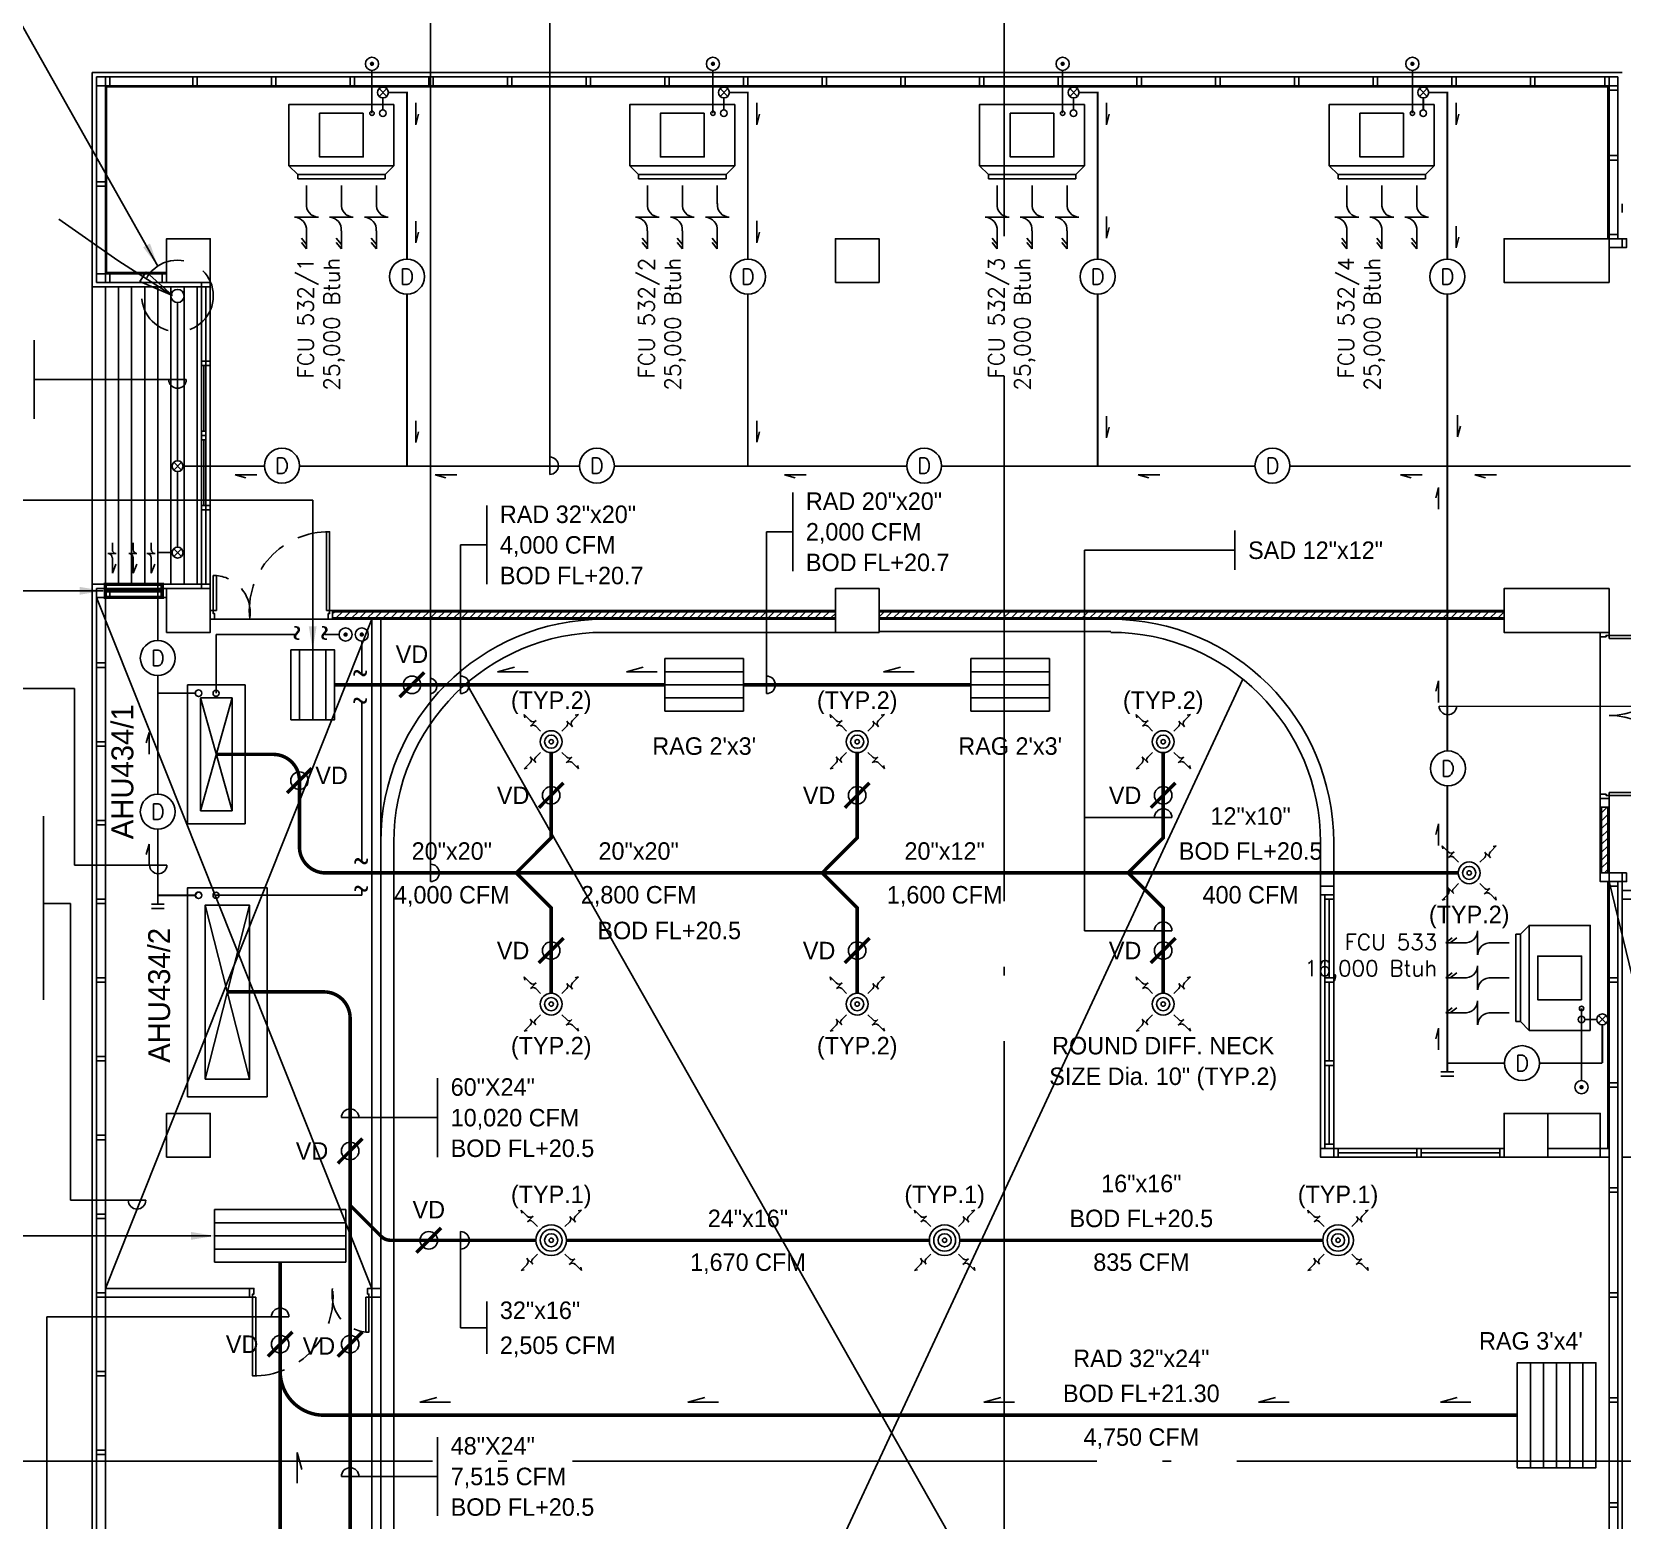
# Model space of a CAD drawing. Header units: millimetres. Extents: x -398 to 816, y -1 to 208.
# Drawn here: x 565.86 to 584.05, y 27 to 44.01 of the extents above; entities that cross this region are included whole.
import ezdxf
from ezdxf.enums import TextEntityAlignment as Align

# ---------------------------------------------------------------- set-up
doc = ezdxf.new("R2010")
doc.units = ezdxf.units.MM
doc.linetypes.add('ACAD_ISO04W100', pattern=[30, 24, -3, 0, -3])
doc.linetypes.add('DASHED', pattern=[0.75, 0.5, -0.25])
for name, color, linetype in [('AA_Column', 5, 'Continuous'), ('AA_Door', 3, 'Continuous'), ('AA_FD', 6, 'Continuous'), ('AA_Floor', 31, 'Continuous'), ('AA_Hatch', 8, 'Continuous'), ('AA_Wall', 1, 'Continuous'), ('AA_Window', 4, 'Continuous'), ('AC DRAIN', 240, 'Continuous'), ('AC FCU', 221, 'Continuous'), ('AC LINE', 171, 'Continuous'), ('AC_DUCT', 20, 'Continuous'), ('duct', 133, 'Continuous')]:
    doc.layers.add(name, color=color, linetype=linetype)
doc.styles.add('ANG200', font='angsana.shx', dxfattribs={"height": 0.36})
doc.styles.add('ROMANC', font='vit-s.shx')
doc.styles.add('Romand', font='romand.shx')
doc.styles.add('Romans', font='romans.shx')
doc.dimstyles.new('Copy(2) of AR-AR-200g', dxfattribs={"dimscale": 2, "dimtxt": 0.18, "dimasz": 0.2, "dimexe": 0.1, "dimexo": 0.1, "dimgap": 0.1, "dimtad": 1, "dimzin": 2, "dimdsep": 46, "dimlunit": 6, "dimtxsty": 'ROMANC', "dimblk1": 'CLOSEDBLANK', "dimblk2": 'CLOSEDBLANK', "dimsah": 1, "dimcen": 0.2, "dimclrd": 8, "dimclre": 8, "dimclrt": 2, "dimadec": 0, "dimazin": 0, "dimtfac": 1, "dimtmove": 0, "dimatfit": 3, "dimldrblk": 'CLOSEDBLANK', "dimfxl": 0, "dimtolj": 1, "dimtzin": 0, "dimarcsym": 0})
pattern_1 = [(45, (-498.769, -475.90679), (-0.0449012806, 0.0449012806), [])]

# ---------------------------------------------------------------- blocks, each defined once
blk = doc.blocks.new('_ClosedBlank')
at = {"color": 0, "linetype": 'ByBlock', "lineweight": -2}
for p, q in [((-1, 0.167), (0, 0)), ((-1, 0.167), (-1, -0.167)), ((0, 0), (-1, -0.167))]:
    blk.add_line(p, q, dxfattribs=at)
blk = doc.blocks.new('AC')
at = {"layer": 'AC FCU', "color": 8}
for p, q in [((-0.4, 1.651), (-0.342, 1.578)), ((-0.4, 1.444), (-0.4, 1.651)), ((0, 1.444), (0, 1.651)), ((0, 1.651), (0.058, 1.578)), ((0.4, 1.651), (0.458, 1.578)), ((0.4, 1.444), (0.4, 1.651)), ((-0.4, 1.601), (-0.342, 1.528)), ((0, 1.601), (0.058, 1.528)), ((0.4, 1.601), (0.458, 1.528)), ((-0.264, 1.289), (-0.536, 1.289)), ((0.136, 1.289), (-0.136, 1.289)), ((0.536, 1.289), (0.264, 1.289)), ((-0.4, 1.134), (-0.4, 0.926)), ((0, 1.134), (0, 0.926)), ((0.4, 1.134), (0.4, 0.926))]:
    blk.add_line(p, q, dxfattribs=at)
at = {"layer": 'AC FCU'}
for p, q in [((-0.5, 0.8), (-0.6, 0.7)), ((-0.5, 0.8), (-0.5, 0.85)), ((-0.5, 0.85), (0.5, 0.85)), ((-0.5, 0.8), (0.5, 0.8)), ((0.5, 0.8), (0.5, 0.85)), ((0.5, 0.8), (0.6, 0.7))]:
    blk.add_line(p, q, dxfattribs=at)
blk.add_lwpolyline([(-0.6, 0), (0.6, 0), (0.6, 0.7), (-0.6, 0.7)], close=True, dxfattribs=at)
at = {"layer": 'AC FCU', "color": 8}
blk.add_lwpolyline([(-0.25, 0.1), (-0.25, 0.6), (0.25, 0.6), (0.25, 0.1)], close=True, dxfattribs=at)
at = {"layer": 'AC FCU'}
blk.add_circle((-0.35, 0.1), 0.025, dxfattribs=at)
at = {"layer": 'AC FCU', "color": 8}
for centre, start, end in [((-0.54, 1.148), 353.9498, 88.5513), ((-0.26, 1.429), 173.9498, 268.5513), ((-0.14, 1.148), 353.9498, 88.5513), ((0.14, 1.429), 173.9498, 268.5513), ((0.26, 1.148), 353.9498, 88.5513), ((0.54, 1.429), 173.9498, 268.5513)]:
    blk.add_arc(centre, 0.14, start, end, dxfattribs=at)
blk = doc.blocks.new('UP_point')
at = {"layer": 'AC LINE', "const_width": 0.025}
blk.add_lwpolyline([(-0.0125, 0, 1), (0.0125, 0, 1)], format="xyb", close=True, dxfattribs=at)
at = {"layer": 'AC LINE'}
blk.add_circle((0, 0), 0.075, dxfattribs=at)
blk = doc.blocks.new('DOWN')
at = {"layer": 'AC DRAIN'}
for p, q in [((-0.044, -0.044), (0.044, 0.044)), ((0.044, -0.044), (-0.044, 0.044))]:
    blk.add_line(p, q, dxfattribs=at)
blk.add_circle((0, 0), 0.0625, dxfattribs=at)
blk = doc.blocks.new('POINT_Drain')
at = {"layer": 'Defpoints'}
blk.add_circle((0, 0), 0.2, dxfattribs=at)
at = {"layer": 'AC DRAIN', "insert": (0, 0), "char_height": 0.18, "width": 0.25231, "attachment_point": 5, "style": 'Romans'}
blk.add_mtext('D', dxfattribs=at)
blk = doc.blocks.new('A$C44611017')
at = {"layer": 'duct'}
for p, q in [((0, 0), (0, -0.156)), ((-0.1, -0.24), (0.084, -0.24)), ((0, -0.339), (0, -0.533)), ((0, -0.533), (0.04, -0.469))]:
    blk.add_line(p, q, dxfattribs=at)
for centre, radius, start, end in [((-0.1, -0.339), 0.0996, 0, 90), ((0.084, -0.156), 0.0839, 180, 270)]:
    blk.add_arc(centre, radius, start, end, dxfattribs=at)
blk = doc.blocks.new('ROUND_14')
at = {"layer": 'AC_DUCT'}
for radius in [0.175, 0.125, 0.075, 0.025]:
    blk.add_circle((0, 0), radius, dxfattribs=at)
at = {"layer": 'AC_DUCT', "yscale": 0.5, "zscale": 0.5}
for p, xscale, rotation in [((-0.157, 0.157), 0.5000000000000844, 225), ((0.157, 0.157), 0.5000000000000442, 135.0000000000046), ((-0.157, -0.157), 0.5000000000000442, 315.0000000000046), ((0.157, -0.157), 0.5000000000000844, 45)]:
    blk.add_blockref('A$C44611017', p, dxfattribs=dict(at, xscale=xscale, rotation=rotation))
blk = doc.blocks.new('ROUND_10')
at = {"layer": 'AC_DUCT'}
for radius in [0.125, 0.075, 0.025]:
    blk.add_circle((0, 0), radius, dxfattribs=at)
at = {"layer": 'AC_DUCT', "yscale": 0.5, "zscale": 0.5}
for p, xscale, rotation in [((-0.122, 0.122), 0.500000000000004, 224.9999999999908), ((0.122, 0.122), 0.5000000000000442, 135.0000000000046), ((-0.122, -0.122), 0.5000000000000442, 315.0000000000046), ((0.122, -0.122), 0.500000000000004, 44.99999999999079)]:
    blk.add_blockref('A$C44611017', p, dxfattribs=dict(at, xscale=xscale, rotation=rotation))
blk = doc.blocks.new('GRILLE_3x4')
at = {"layer": 'AC_DUCT'}
for p, q in [((-0.3, 0.6), (-0.3, -0.6)), ((-0.15, 0.6), (-0.15, -0.6)), ((0, 0.6), (0, -0.6)), ((0.15, 0.6), (0.15, -0.6)), ((0.3, 0.6), (0.3, -0.6))]:
    blk.add_line(p, q, dxfattribs=at)
blk.add_lwpolyline([(-0.45, -0.6), (-0.45, 0.6), (0.45, 0.6), (0.45, -0.6), (-0.45, -0.6)], dxfattribs=at)
blk = doc.blocks.new('GRILLE_2x3')
at = {"layer": 'AC_DUCT'}
for p, q in [((-0.45, 0.3), (0.45, 0.3)), ((-0.45, 0.3), (-0.45, -0.3)), ((0.45, 0.3), (0.45, -0.3)), ((0.45, 0.15), (-0.45, 0.15)), ((0.45, 0), (-0.45, 0)), ((0.45, -0.15), (-0.45, -0.15)), ((0.45, -0.3), (-0.45, -0.3))]:
    blk.add_line(p, q, dxfattribs=at)

msp = doc.modelspace()

# ---------------------------------------------------------------- hatches: boundary and pattern name
at = {"layer": 'AA_Hatch'}
h = msp.add_hatch(dxfattribs=at)
h.set_pattern_fill('ANSI31', color=9, scale=0.02, style=0)
h.set_pattern_definition(pattern_1)
h.paths.add_polyline_path([(575.051, 37.384), (569.301, 37.384), (569.301, 37.314), (575.051, 37.314)])
h = msp.add_hatch(dxfattribs=at)
h.set_pattern_fill('ANSI31', color=9, scale=0.02, style=0)
h.set_pattern_definition(pattern_1)
h.paths.add_polyline_path([(575.551, 37.384), (575.551, 37.314), (582.701, 37.314), (582.701, 37.384)])
h = msp.add_hatch(dxfattribs=at)
h.set_pattern_fill('ANSI31', color=9, scale=0.02, style=0)
h.set_pattern_definition(pattern_1)
h.paths.add_polyline_path([(583.816, 34.399), (583.886, 34.399), (583.886, 35.149), (583.816, 35.149)])

# ---------------------------------------------------------------- linework, layer by layer
at = {"color": 9}
msp.add_line((583.801, 35.299), (583.801, 37.099), dxfattribs=at)
at = {"layer": 'AA_Column', "color": 9}
for points in [[(567.401, 41.149), (567.901, 41.149), (567.901, 41.649), (567.401, 41.649)], [(575.051, 41.149), (575.551, 41.149), (575.551, 41.649), (575.051, 41.649)], [(583.901, 41.149), (582.701, 41.149), (582.701, 41.649), (583.901, 41.649)], [(567.401, 37.149), (567.901, 37.149), (567.901, 37.649), (567.401, 37.649)], [(575.051, 37.149), (575.551, 37.149), (575.551, 37.649), (575.051, 37.649)], [(575.051, 37.149), (575.551, 37.149), (575.551, 37.649), (575.051, 37.649)], [(583.901, 37.149), (582.701, 37.149), (582.701, 37.649), (583.901, 37.649)], [(567.401, 31.149), (567.901, 31.149), (567.901, 31.649), (567.401, 31.649)], [(583.201, 31.149), (582.701, 31.149), (582.701, 31.649), (583.201, 31.649)], [(583.201, 31.649), (583.801, 31.649), (583.801, 31.149), (583.201, 31.149)]]:
    msp.add_lwpolyline(points, close=True, dxfattribs=at)
at = {"layer": 'AA_Door', "color": 9}
for points in [[(569.231, 37.399), (569.231, 38.299), (569.266, 38.299), (569.266, 37.399)], [(567.971, 37.399), (567.971, 37.799), (567.936, 37.799), (567.936, 37.399)], [(583.901, 37.079), (584.801, 37.079), (584.801, 37.114), (583.901, 37.114)], [(583.901, 35.319), (584.801, 35.319), (584.801, 35.284), (583.901, 35.284)], [(568.421, 29.549), (568.421, 28.649), (568.386, 28.649), (568.386, 29.549)], [(569.681, 29.549), (569.681, 29.149), (569.716, 29.149), (569.716, 29.549)]]:
    msp.add_lwpolyline(points, close=True, dxfattribs=at)
for points in [[(567.901, 37.299), (567.901, 37.399), (567.936, 37.399), (567.936, 37.364), (567.951, 37.364), (567.951, 37.299), (567.901, 37.299)], [(569.301, 37.299), (569.301, 37.399), (569.266, 37.399), (569.266, 37.364), (569.251, 37.364), (569.251, 37.299), (569.301, 37.299)], [(583.801, 37.149), (583.901, 37.149), (583.901, 37.114), (583.866, 37.114), (583.866, 37.099), (583.801, 37.099), (583.801, 37.149)], [(583.801, 35.249), (583.901, 35.249), (583.901, 35.284), (583.866, 35.284), (583.866, 35.299), (583.801, 35.299), (583.801, 35.249)], [(568.351, 29.649), (568.351, 29.549), (568.386, 29.549), (568.386, 29.584), (568.401, 29.584), (568.401, 29.649), (568.351, 29.649)], [(569.751, 29.649), (569.751, 29.549), (569.716, 29.549), (569.716, 29.584), (569.701, 29.584), (569.701, 29.649), (569.751, 29.649)], [(569.751, 29.649), (569.751, 29.549), (569.716, 29.549), (569.716, 29.584), (569.701, 29.584), (569.701, 29.649), (569.751, 29.649)]]:
    msp.add_lwpolyline(points, dxfattribs=at)
at = {"layer": 'AA_Door', "color": 9, "linetype": 'DASHED', "ltscale": 0.75}
for centre, radius, start, end in [((569.252, 37.394), 0.905, 89.0236, 186.0016), ((567.931, 37.374), 0.427, 349.8873, 84.5823), ((583.899, 37.101), 0.902, 270.1085, 359.8915), ((583.899, 35.297), 0.902, 0.1085, 89.8915), ((568.401, 29.554), 0.905, 269.0236, 6.0016), ((569.721, 29.574), 0.427, 169.8873, 264.5823)]:
    msp.add_arc(centre, radius, start, end, dxfattribs=at)
at = {"layer": 'AA_FD', "color": 6}
msp.add_circle((567.527, 40.995), 0.075, dxfattribs=at)
at = {"layer": 'AA_Floor', "color": 9}
for p, q in [((566.551, 41.099), (566.551, 37.649)), ((569.266, 37.299), (567.901, 37.299)), ((570.833, 36.565), (582.701, 15.649)), ((579.711, 36.615), (571.007, 17.945)), ((583.901, 34.299), (588.551, 15.149)), ((584.051, 31.149), (589.051, 31.149))]:
    msp.add_line(p, q, dxfattribs=at)
at = {"layer": 'AA_Wall', "color": 9}
for p, q in [((566.551, 43.549), (566.551, 41.099)), ((566.551, 43.549), (584.051, 43.549)), ((566.601, 43.499), (583.901, 43.499)), ((566.601, 43.399), (566.601, 41.149)), ((566.701, 43.399), (566.701, 41.149)), ((566.701, 43.399), (583.851, 43.399)), ((566.716, 43.384), (566.716, 41.264)), ((566.716, 43.384), (583.886, 43.384)), ((583.886, 41.649), (583.886, 43.384)), ((583.901, 41.649), (583.901, 43.349)), ((584.001, 41.649), (584.001, 43.399)), ((584.051, 41.949), (584.051, 42.049)), ((567.801, 41.149), (566.601, 41.149)), ((567.801, 41.149), (566.601, 41.149)), ((566.701, 41.264), (567.401, 41.264)), ((566.701, 41.249), (567.401, 41.249)), ((567.801, 41.099), (566.551, 41.099)), ((566.701, 41.099), (566.701, 37.699)), ((566.851, 41.099), (566.851, 37.699)), ((567.001, 41.099), (567.001, 37.699)), ((567.151, 41.099), (567.151, 37.699)), ((567.301, 41.099), (567.301, 37.699)), ((567.451, 41.099), (567.451, 37.699)), ((567.601, 41.099), (567.601, 37.699)), ((567.751, 41.099), (567.751, 37.699)), ((567.901, 41.099), (567.901, 37.649)), ((567.801, 37.699), (566.551, 37.699)), ((566.551, 37.699), (566.551, 13.249)), ((567.801, 37.649), (566.601, 37.649)), ((566.601, 37.649), (566.601, 13.299)), ((566.701, 37.649), (566.701, 13.399)), ((566.701, 37.549), (567.401, 37.549)), ((569.301, 37.399), (575.051, 37.399)), ((569.301, 37.384), (575.051, 37.384)), ((569.301, 37.314), (575.051, 37.314)), ((569.301, 37.299), (575.051, 37.299)), ((569.751, 15.549), (569.751, 37.299)), ((569.851, 15.549), (569.851, 37.299)), ((575.051, 37.299), (572.401, 37.299)), ((582.701, 37.399), (575.551, 37.399)), ((582.701, 37.384), (575.551, 37.384)), ((582.701, 37.314), (575.551, 37.314)), ((582.701, 37.299), (575.551, 37.299)), ((578.201, 37.299), (575.551, 37.299)), ((578.201, 37.299), (575.551, 37.299)), ((575.051, 37.149), (572.401, 37.149)), ((578.201, 37.158), (575.551, 37.158)), ((583.801, 34.399), (583.801, 35.249)), ((583.816, 34.399), (583.816, 35.149)), ((583.886, 34.399), (583.886, 35.149)), ((583.901, 34.399), (583.901, 35.249)), ((583.901, 34.949), (583.901, 34.649)), ((569.851, 19.899), (569.851, 34.799)), ((570.001, 19.899), (570.001, 34.799)), ((580.601, 34.149), (580.601, 34.749)), ((580.601, 34.149), (580.601, 34.749)), ((580.751, 34.149), (580.751, 34.749)), ((583.886, 34.399), (583.901, 34.399)), ((580.751, 34.249), (580.601, 34.249)), ((583.886, 34.299), (583.886, 31.249)), ((583.901, 34.299), (583.901, 19.649)), ((584.051, 34.299), (584.001, 34.299)), ((584.001, 34.299), (584.001, 13.299)), ((584.051, 13.249), (584.051, 34.299)), ((580.601, 34.149), (580.601, 31.249)), ((584.051, 34.199), (589.451, 34.199)), ((584.051, 34.099), (589.451, 34.099)), ((580.751, 31.249), (580.601, 31.249)), ((580.601, 31.149), (580.601, 31.249)), ((580.751, 31.149), (580.601, 31.149)), ((583.201, 31.249), (583.901, 31.249)), ((583.201, 31.149), (583.901, 31.149)), ((566.701, 29.649), (568.351, 29.649)), ((566.701, 29.549), (568.351, 29.549))]:
    msp.add_line(p, q, dxfattribs=at)
for points in [[(566.601, 43.499), (566.701, 43.499), (566.701, 43.399), (566.601, 43.399)], [(566.751, 43.399), (566.701, 43.399), (566.701, 43.499), (566.751, 43.499)], [(567.751, 43.399), (567.701, 43.399), (567.701, 43.499), (567.751, 43.499)], [(568.651, 43.399), (568.601, 43.399), (568.601, 43.499), (568.651, 43.499)], [(569.551, 43.399), (569.501, 43.399), (569.501, 43.499), (569.551, 43.499)], [(570.451, 43.399), (570.401, 43.399), (570.401, 43.499), (570.451, 43.499)], [(571.351, 43.399), (571.301, 43.399), (571.301, 43.499), (571.351, 43.499)], [(572.251, 43.399), (572.201, 43.399), (572.201, 43.499), (572.251, 43.499)], [(573.151, 43.399), (573.101, 43.399), (573.101, 43.499), (573.151, 43.499)], [(574.051, 43.399), (574.001, 43.399), (574.001, 43.499), (574.051, 43.499)], [(574.951, 43.399), (574.901, 43.399), (574.901, 43.499), (574.951, 43.499)], [(575.851, 43.399), (575.801, 43.399), (575.801, 43.499), (575.851, 43.499)], [(576.751, 43.399), (576.701, 43.399), (576.701, 43.499), (576.751, 43.499)], [(577.651, 43.399), (577.601, 43.399), (577.601, 43.499), (577.651, 43.499)], [(578.551, 43.399), (578.501, 43.399), (578.501, 43.499), (578.551, 43.499)], [(579.451, 43.399), (579.401, 43.399), (579.401, 43.499), (579.451, 43.499)], [(580.351, 43.399), (580.301, 43.399), (580.301, 43.499), (580.351, 43.499)], [(581.251, 43.399), (581.201, 43.399), (581.201, 43.499), (581.251, 43.499)], [(582.151, 43.399), (582.101, 43.399), (582.101, 43.499), (582.151, 43.499)], [(583.051, 43.399), (583.001, 43.399), (583.001, 43.499), (583.051, 43.499)], [(583.851, 43.399), (583.901, 43.399), (583.901, 43.499), (583.851, 43.499)], [(584.001, 43.499), (583.901, 43.499), (583.901, 43.399), (584.001, 43.399)], [(583.901, 43.399), (583.901, 43.349), (584.001, 43.349), (584.001, 43.399)], [(583.901, 42.599), (583.901, 42.549), (584.001, 42.549), (584.001, 42.599)], [(566.701, 42.249), (566.701, 42.299), (566.601, 42.299), (566.601, 42.249)], [(583.901, 41.699), (583.901, 41.649), (584.001, 41.649), (584.001, 41.699)], [(566.601, 41.149), (566.701, 41.149), (566.701, 41.249), (566.601, 41.249)], [(566.751, 41.249), (566.701, 41.249), (566.701, 41.149), (566.751, 41.149)], [(567.401, 41.249), (567.351, 41.249), (567.351, 41.149), (567.401, 41.149)], [(566.601, 37.649), (566.701, 37.649), (566.701, 37.549), (566.601, 37.549)], [(566.751, 37.549), (566.701, 37.549), (566.701, 37.649), (566.751, 37.649)], [(567.401, 37.549), (567.351, 37.549), (567.351, 37.649), (567.401, 37.649)], [(566.701, 36.749), (566.701, 36.799), (566.601, 36.799), (566.601, 36.749)], [(566.701, 35.849), (566.701, 35.899), (566.601, 35.899), (566.601, 35.849)], [(566.701, 34.949), (566.701, 34.999), (566.601, 34.999), (566.601, 34.949)], [(580.601, 34.249), (580.751, 34.249), (580.751, 34.149), (580.601, 34.149)], [(583.901, 34.249), (583.901, 34.299), (584.001, 34.299), (584.001, 34.249)], [(566.701, 34.049), (566.701, 34.099), (566.601, 34.099), (566.601, 34.049)], [(566.701, 33.149), (566.701, 33.199), (566.601, 33.199), (566.601, 33.149)], [(583.901, 33.149), (583.901, 33.199), (584.001, 33.199), (584.001, 33.149)], [(566.701, 32.249), (566.701, 32.299), (566.601, 32.299), (566.601, 32.249)], [(583.901, 31.949), (583.901, 31.999), (584.001, 31.999), (584.001, 31.949)], [(566.701, 31.349), (566.701, 31.399), (566.601, 31.399), (566.601, 31.349)], [(580.601, 31.249), (580.751, 31.249), (580.751, 31.149), (580.601, 31.149)], [(583.901, 30.749), (583.901, 30.799), (584.001, 30.799), (584.001, 30.749)], [(566.701, 30.449), (566.701, 30.499), (566.601, 30.499), (566.601, 30.449)], [(566.701, 29.549), (566.701, 29.599), (566.601, 29.599), (566.601, 29.549)], [(583.901, 29.549), (583.901, 29.599), (584.001, 29.599), (584.001, 29.549)], [(566.701, 28.649), (566.701, 28.699), (566.601, 28.699), (566.601, 28.649)], [(583.901, 28.349), (583.901, 28.399), (584.001, 28.399), (584.001, 28.349)], [(566.701, 27.749), (566.701, 27.799), (566.601, 27.799), (566.601, 27.749)], [(583.901, 27.149), (583.901, 27.199), (584.001, 27.199), (584.001, 27.149)]]:
    msp.add_lwpolyline(points, close=True, dxfattribs=at)
for points in [[(583.901, 35.249), (583.801, 35.249), (583.801, 35.149), (583.901, 35.149)], [(583.901, 34.399), (583.801, 34.399), (583.801, 34.299), (583.901, 34.299)], [(569.851, 29.649), (569.751, 29.649), (569.751, 29.549), (569.851, 29.549)]]:
    msp.add_lwpolyline(points, dxfattribs=at)
for centre, radius, start, end in [((572.401, 34.749), 2.55, 90, 180), ((578.201, 34.749), 2.55, 0, 90), ((572.401, 34.749), 2.4, 90, 180), ((578.201, 34.749), 2.4, 0, 90)]:
    msp.add_arc(centre, radius, start, end, dxfattribs=at)
at = {"layer": 'AA_Window', "color": 9}
for p, q in [((567.801, 41.099), (567.801, 40.249)), ((567.851, 41.099), (567.851, 40.249)), ((567.901, 40.249), (567.901, 41.099)), ((567.801, 40.199), (567.801, 38.599)), ((567.826, 39.449), (567.826, 40.199)), ((567.851, 39.374), (567.851, 40.199)), ((567.901, 38.599), (567.901, 40.199)), ((567.801, 39.399), (567.851, 39.399)), ((567.826, 38.599), (567.826, 39.349)), ((567.851, 38.599), (567.851, 39.374)), ((567.801, 37.699), (567.801, 38.549)), ((567.851, 37.699), (567.851, 38.549)), ((567.901, 37.699), (567.901, 38.536)), ((580.651, 33.199), (580.651, 34.099)), ((580.701, 33.199), (580.701, 34.099)), ((580.751, 34.099), (580.751, 33.199)), ((580.651, 32.249), (580.651, 33.149)), ((580.701, 32.249), (580.701, 33.149)), ((580.751, 33.149), (580.751, 32.249)), ((580.651, 31.299), (580.651, 32.199)), ((580.701, 31.299), (580.701, 32.199)), ((580.751, 32.199), (580.751, 31.299)), ((580.801, 31.249), (581.701, 31.249)), ((580.801, 31.199), (581.701, 31.199)), ((581.701, 31.149), (580.801, 31.149)), ((581.751, 31.249), (582.651, 31.249)), ((581.751, 31.199), (582.651, 31.199)), ((582.651, 31.149), (581.751, 31.149))]:
    msp.add_line(p, q, dxfattribs=at)
for points in [[(583.901, 41.549), (583.901, 41.649), (584.051, 41.649), (584.051, 41.549)], [(584.051, 41.549), (584.051, 41.649), (584.101, 41.649), (584.101, 41.549)], [(567.901, 41.099), (567.801, 41.099), (567.801, 41.149), (567.901, 41.149)], [(567.851, 40.249), (567.801, 40.249), (567.801, 40.199), (567.851, 40.199)], [(567.901, 40.249), (567.851, 40.249), (567.851, 40.199), (567.901, 40.199)], [(567.851, 39.399), (567.801, 39.399), (567.801, 39.449), (567.851, 39.449)], [(567.851, 39.349), (567.801, 39.349), (567.801, 39.399), (567.851, 39.399)], [(567.851, 38.549), (567.801, 38.549), (567.801, 38.599), (567.851, 38.599)], [(567.901, 38.549), (567.851, 38.549), (567.851, 38.599), (567.901, 38.599)], [(567.901, 37.649), (567.801, 37.649), (567.801, 37.699), (567.901, 37.699)], [(584.101, 34.399), (584.101, 34.299), (584.051, 34.299), (584.051, 34.399)], [(580.651, 34.149), (580.751, 34.149), (580.751, 34.099), (580.651, 34.099)], [(580.651, 33.199), (580.751, 33.199), (580.751, 33.149), (580.651, 33.149)], [(580.651, 32.249), (580.751, 32.249), (580.751, 32.199), (580.651, 32.199)], [(580.651, 31.299), (580.751, 31.299), (580.751, 31.249), (580.651, 31.249)], [(580.801, 31.249), (580.801, 31.149), (580.751, 31.149), (580.751, 31.249)], [(581.751, 31.249), (581.751, 31.149), (581.701, 31.149), (581.701, 31.249)], [(582.701, 31.249), (582.701, 31.149), (582.651, 31.149), (582.651, 31.249)]]:
    msp.add_lwpolyline(points, close=True, dxfattribs=at)
msp.add_lwpolyline([(584.051, 34.399), (583.901, 34.399), (583.901, 34.299), (584.051, 34.299), (584.051, 34.399)], dxfattribs=at)
at = {"layer": 'AC DRAIN', "color": 2}
for p, q in [((564.839, 45.709), (567.301, 41.336)), ((571.784, 38.954), (571.784, 45.633)), ((567.627, 40.039), (565.886, 40.039)), ((581.957, 36.307), (584.878, 36.302)), ((567.406, 34.489), (566.349, 34.489)), ((566.303, 34.049), (565.993, 34.049))]:
    msp.add_line(p, q, dxfattribs=at)
at = {"layer": 'AC DRAIN', "color": 1}
for p, q in [((570.251, 43.201), (570.251, 42.953)), ((574.151, 43.201), (574.151, 42.953)), ((578.151, 43.201), (578.151, 42.953)), ((582.151, 43.201), (582.151, 42.953)), ((570.251, 42.953), (570.283, 43.074)), ((574.151, 42.953), (574.183, 43.074)), ((578.151, 42.953), (578.183, 43.074)), ((582.151, 42.953), (582.183, 43.074)), ((570.251, 41.851), (570.251, 41.604)), ((574.151, 41.852), (574.151, 41.604)), ((578.151, 41.904), (578.151, 41.656)), ((570.251, 41.604), (570.283, 41.724)), ((574.151, 41.604), (574.183, 41.725)), ((578.151, 41.656), (578.183, 41.777)), ((582.151, 41.793), (582.151, 41.545)), ((582.151, 41.545), (582.183, 41.666)), ((570.251, 39.567), (570.251, 39.319)), ((574.151, 39.569), (574.151, 39.322)), ((578.151, 39.621), (578.151, 39.374)), ((578.151, 39.374), (578.183, 39.494)), ((582.167, 39.634), (582.167, 39.386)), ((582.167, 39.386), (582.2, 39.507)), ((570.251, 39.319), (570.283, 39.44)), ((574.151, 39.322), (574.183, 39.442)), ((568.434, 38.949), (568.186, 38.949)), ((568.186, 38.949), (568.307, 38.917)), ((570.722, 38.949), (570.474, 38.949)), ((570.474, 38.949), (570.595, 38.917)), ((574.717, 38.949), (574.469, 38.949)), ((574.469, 38.949), (574.59, 38.917)), ((578.762, 38.949), (578.514, 38.949)), ((578.514, 38.949), (578.635, 38.917)), ((581.763, 38.949), (581.515, 38.949)), ((581.515, 38.949), (581.636, 38.917)), ((582.614, 38.949), (582.366, 38.949)), ((582.366, 38.949), (582.487, 38.917)), ((581.951, 38.807), (581.919, 38.686)), ((581.951, 38.559), (581.951, 38.807)), ((581.951, 36.596), (581.919, 36.476)), ((581.951, 36.349), (581.951, 36.596)), ((567.201, 36.006), (567.169, 35.885)), ((567.201, 35.758), (567.201, 36.006)), ((581.951, 34.96), (581.919, 34.839)), ((581.951, 34.712), (581.951, 34.96)), ((567.201, 34.729), (567.169, 34.609)), ((567.201, 34.482), (567.201, 34.729)), ((581.951, 32.624), (581.919, 32.503)), ((581.951, 32.376), (581.951, 32.624))]:
    msp.add_line(p, q, dxfattribs=at)
at = {"layer": 'AC DRAIN', "linetype": 'DASHED', "const_width": 0.02}
for points in [[(569.939, 43.321), (570.151, 43.321), (570.151, 41.416)], [(573.839, 43.321), (574.051, 43.321), (574.051, 41.416)], [(577.839, 43.321), (578.051, 43.321), (578.051, 41.416)], [(581.839, 43.321), (582.051, 43.321), (582.051, 41.416)], [(570.151, 41.016), (570.151, 39.049)], [(574.051, 41.016), (574.051, 39.049)], [(578.051, 41.016), (578.051, 39.049)], [(582.051, 41.016), (582.051, 39.111)], [(567.527, 39.111), (567.527, 40.92)], [(582.051, 35.792), (582.051, 39.111)], [(567.527, 38.123), (567.527, 38.986)], [(568.521, 39.049), (567.59, 39.049)], [(570.089, 39.049), (568.921, 39.049)], [(572.123, 39.049), (570.089, 39.049)], [(573.989, 39.049), (572.523, 39.049)], [(575.867, 39.049), (573.989, 39.049)], [(578.114, 39.049), (576.267, 39.049)], [(579.851, 39.049), (578.114, 39.049)], [(582.051, 39.049), (580.251, 39.049)], [(584.148, 39.049), (582.051, 39.049)], [(567.465, 38.061), (567.301, 38.061)], [(567.301, 36.516), (567.301, 36.655)], [(582.051, 32.224), (582.051, 35.393)], [(583.824, 32.661), (583.824, 32.224)], [(582.706, 32.224), (582.051, 32.224)], [(583.824, 32.224), (583.106, 32.224)]]:
    msp.add_lwpolyline(points, dxfattribs=at)
at = {"layer": 'AC DRAIN', "const_width": 0.02}
for points in [[(569.876, 43.121), (569.876, 43.259)], [(573.776, 43.121), (573.776, 43.259)], [(577.776, 43.121), (577.776, 43.259)], [(581.776, 43.121), (581.776, 43.259)], [(567.301, 37.055), (567.301, 38.061)], [(567.301, 35.298), (567.301, 36.516)], [(567.731, 36.453), (567.301, 36.453)], [(567.301, 34.143), (567.301, 34.898)], [(567.376, 34.043), (567.226, 34.043)], [(567.731, 34.143), (567.301, 34.143)], [(567.301, 34.143), (567.301, 34.043)], [(567.376, 33.993), (567.226, 33.993)], [(583.624, 32.724), (583.761, 32.724)], [(582.051, 32.224), (582.051, 32.124)], [(582.126, 32.124), (581.976, 32.124)], [(582.126, 32.074), (581.976, 32.074)]]:
    msp.add_lwpolyline(points, dxfattribs=at)
at = {"layer": 'AC DRAIN'}
for centre in [(569.876, 43.084), (573.776, 43.084), (577.776, 43.084), (581.776, 43.084), (567.768, 36.453), (567.768, 34.143), (583.586, 32.724)]:
    msp.add_circle(centre, 0.0375, dxfattribs=at)
at = {"layer": 'AC DRAIN', "color": 2, "linetype": 'DASHED'}
msp.add_circle((567.527, 40.995), 0.409, dxfattribs=at)
at = {"layer": 'AC DRAIN', "color": 2}
for centre, start, end in [((567.527, 40.039), 180, 0), ((571.784, 39.054), 270, 90), ((582.057, 36.307), 180, 0), ((567.306, 34.489), 180, 0)]:
    msp.add_arc(centre, 0.1, start, end, dxfattribs=at)
msp.add_solid([(567.212, 41.595), (567.301, 41.336), (567.133, 41.552)], dxfattribs=at)
at = {"layer": 'AC FCU', "color": 5, "linetype": 'ACAD_ISO04W100', "ltscale": 0.25}
for p, q in [((576.983, 47.677), (576.983, 11.813)), ((564.443, 27.673), (628.163, 27.673))]:
    msp.add_line(p, q, dxfattribs=at)
at = {"layer": 'AC LINE'}
for p, q in [((569.751, 43.084), (569.751, 43.574)), ((573.651, 43.084), (573.651, 43.574)), ((577.651, 43.084), (577.651, 43.574)), ((581.651, 43.084), (581.651, 43.574)), ((567.968, 36.453), (567.968, 37.124)), ((567.968, 37.124), (568.886, 37.124)), ((569.212, 37.124), (569.374, 37.124)), ((569.634, 36.678), (569.634, 37.049)), ((569.634, 34.542), (569.634, 36.366)), ((569.634, 34.143), (569.634, 34.22)), ((567.968, 34.143), (569.634, 34.143)), ((583.586, 32.849), (583.586, 32.024))]:
    msp.add_line(p, q, dxfattribs=at)
for centre in [(567.968, 36.453), (567.968, 34.143)]:
    msp.add_circle(centre, 0.035, dxfattribs=at)
at = {"layer": 'AC_DUCT', "color": 2}
for p, q in [((570.421, 36.627), (570.421, 47.29)), ((565.886, 39.589), (565.886, 40.489)), ((574.564, 37.849), (574.564, 38.749)), ((569.073, 38.661), (565.319, 38.661)), ((569.073, 36.949), (569.073, 38.661)), ((571.064, 37.699), (571.064, 38.599)), ((574.264, 36.449), (574.264, 38.299)), ((574.564, 38.299), (574.264, 38.299)), ((579.622, 37.863), (579.622, 38.313)), ((570.764, 36.449), (570.764, 38.149)), ((571.064, 38.149), (570.764, 38.149)), ((577.901, 35.032), (577.901, 38.088)), ((577.901, 38.088), (579.622, 38.088)), ((579.622, 38.088), (579.322, 38.088)), ((562.652, 37.624), (566.676, 37.624)), ((569.751, 29.649), (566.601, 37.549)), ((566.701, 29.649), (569.751, 37.299)), ((570.421, 36.627), (570.421, 36.446)), ((566.349, 36.509), (565.147, 36.509)), ((566.349, 34.489), (566.349, 36.509)), ((570.421, 34.299), (570.421, 36.446)), ((565.993, 32.948), (565.993, 35.049)), ((578.901, 35.032), (577.901, 35.032)), ((577.901, 33.738), (577.901, 35.032)), ((566.303, 32.011), (566.303, 34.049)), ((578.901, 33.738), (577.901, 33.738)), ((570.501, 31.151), (570.501, 32.051)), ((566.303, 30.656), (566.303, 32.011)), ((569.401, 31.601), (570.501, 31.601)), ((567.063, 30.656), (566.303, 30.656)), ((566.963, 30.656), (567.163, 30.656)), ((565.753, 30.249), (567.907, 30.249)), ((570.764, 30.299), (570.764, 29.199)), ((571.064, 29.499), (571.064, 28.899)), ((566.033, 26.555), (566.033, 29.324)), ((566.033, 29.324), (568.801, 29.324)), ((571.064, 29.199), (570.764, 29.199)), ((570.501, 27.049), (570.501, 27.949)), ((569.401, 27.499), (570.501, 27.499))]:
    msp.add_line(p, q, dxfattribs=at)
at = {"layer": 'AC_DUCT'}
for p, q in [((566.731, 38.052), (566.823, 38.052)), ((566.781, 38.172), (566.781, 38.094)), ((566.969, 38.052), (567.061, 38.052)), ((567.019, 38.172), (567.019, 38.094)), ((567.177, 38.052), (567.269, 38.052)), ((567.227, 38.172), (567.227, 38.094)), ((566.781, 38.002), (566.781, 37.827)), ((566.781, 37.827), (566.822, 37.93)), ((567.019, 38.002), (567.019, 37.827)), ((567.019, 37.827), (567.06, 37.93)), ((567.227, 38.002), (567.227, 37.827)), ((567.227, 37.827), (567.268, 37.93)), ((568.923, 36.949), (568.923, 36.149)), ((569.073, 36.949), (569.073, 36.149)), ((569.223, 36.949), (569.223, 36.149)), ((571.188, 36.699), (571.382, 36.751)), ((572.661, 36.699), (572.854, 36.751)), ((575.602, 36.699), (575.795, 36.751)), ((571.538, 36.699), (571.188, 36.699)), ((573.011, 36.699), (572.661, 36.699)), ((575.952, 36.699), (575.602, 36.699)), ((567.641, 34.959), (567.641, 36.549)), ((567.641, 36.549), (568.301, 36.549)), ((567.791, 35.109), (567.791, 36.399)), ((567.791, 36.399), (568.151, 36.399)), ((567.791, 36.399), (568.151, 35.109)), ((567.791, 35.109), (568.151, 36.399)), ((568.151, 36.399), (568.151, 35.109)), ((568.301, 36.549), (568.301, 34.959)), ((568.301, 34.959), (567.641, 34.959)), ((568.151, 35.109), (567.791, 35.109)), ((567.841, 32.039), (568.351, 34.029)), ((567.841, 34.029), (568.351, 32.039)), ((569.451, 30.399), (567.951, 30.399)), ((569.451, 30.249), (567.951, 30.249)), ((569.451, 30.099), (567.951, 30.099)), ((570.298, 28.349), (570.491, 28.401)), ((573.364, 28.349), (573.557, 28.401)), ((576.749, 28.349), (576.942, 28.401)), ((579.891, 28.349), (580.084, 28.401)), ((581.971, 28.349), (582.164, 28.401)), ((570.648, 28.349), (570.298, 28.349)), ((573.714, 28.349), (573.364, 28.349)), ((577.099, 28.349), (576.749, 28.349)), ((580.241, 28.349), (579.891, 28.349)), ((582.321, 28.349), (581.971, 28.349)), ((568.897, 27.421), (568.897, 27.771)), ((568.897, 27.771), (568.949, 27.578))]:
    msp.add_line(p, q, dxfattribs=at)
at = {"layer": 'AC_DUCT', "color": 3, "const_width": 0.04}
for points in [[(566.701, 37.699), (567.351, 37.699), (567.351, 37.549), (566.701, 37.549), (566.701, 37.699)], [(566.701, 37.624), (567.351, 37.624)]]:
    msp.add_lwpolyline(points, dxfattribs=at)
at = {"layer": 'AC_DUCT'}
for points in [[(568.823, 36.149), (569.323, 36.149), (569.323, 36.949), (568.823, 36.949)], [(567.641, 31.839), (568.551, 31.839), (568.551, 34.229), (567.641, 34.229)], [(567.841, 32.039), (568.351, 32.039), (568.351, 34.029), (567.841, 34.029)], [(567.951, 29.949), (569.451, 29.949), (569.451, 30.549), (567.951, 30.549)]]:
    msp.add_lwpolyline(points, close=True, dxfattribs=at)
at = {"layer": 'AC_DUCT', "const_width": 0.04}
for points in [[(573.101, 36.549), (569.323, 36.549)], [(570.349, 36.69), (570.067, 36.408)], [(574.001, 36.549), (576.601, 36.549)], [(571.801, 35.774), (571.801, 34.799), (571.401, 34.399)], [(575.301, 35.774), (575.301, 34.799), (574.901, 34.399)], [(578.801, 35.774), (578.801, 34.799), (578.401, 34.399)], [(569.062, 35.595), (568.78, 35.313)], [(571.942, 35.428), (571.66, 35.145)], [(575.442, 35.428), (575.16, 35.145)], [(578.942, 35.428), (578.66, 35.145)], [(571.801, 33.024), (571.801, 33.999), (571.401, 34.399)], [(571.401, 34.399), (582.176, 34.399)], [(575.301, 33.024), (575.301, 33.999), (574.901, 34.399)], [(578.801, 33.024), (578.801, 33.999), (578.401, 34.399)], [(571.942, 33.653), (571.66, 33.37)], [(575.442, 33.653), (575.16, 33.37)], [(578.942, 33.653), (578.66, 33.37)], [(569.642, 31.361), (569.36, 31.078)], [(570.542, 30.34), (570.26, 30.058)], [(576.126, 30.199), (571.976, 30.199)], [(580.626, 30.199), (576.476, 30.199)], [(568.842, 29.152), (568.56, 28.87)], [(569.642, 29.152), (569.36, 28.87)]]:
    msp.add_lwpolyline(points, dxfattribs=at)
for points in [[(567.971, 35.754), (568.621, 35.754, -0.414214), (568.921, 35.454), (568.921, 34.699, 0.414214), (569.221, 34.399), (571.401, 34.399)], [(571.626, 18.199), (569.801, 18.199, -0.414214), (569.501, 18.499), (569.501, 32.739, 0.414214), (569.201, 33.039), (568.097, 33.039)], [(569.501, 30.599), (569.857, 30.243, 0.198912), (569.963, 30.199), (571.626, 30.199)], [(582.851, 28.199), (569.201, 28.199, -0.414214), (568.701, 28.699), (568.701, 29.949)], [(568.701, 28.699), (568.701, 20.699, 0.414214), (569.201, 20.199), (581.651, 20.199)]]:
    msp.add_lwpolyline(points, format="xyb", dxfattribs=at)
at = {"layer": 'AC_DUCT'}
for centre, radius in [((570.208, 36.549), 0.1), ((568.921, 35.454), 0.1), ((571.801, 35.286), 0.1), ((575.301, 35.286), 0.1), ((578.801, 35.286), 0.1), ((567.768, 34.143), 0.035), ((571.801, 33.511), 0.1), ((575.301, 33.511), 0.1), ((578.801, 33.511), 0.1), ((569.501, 31.22), 0.1), ((570.401, 30.199), 0.1), ((568.701, 29.011), 0.1), ((569.501, 29.011), 0.1)]:
    msp.add_circle(centre, radius, dxfattribs=at)
for centre, radius, start, end in [((566.731, 38.002), 0.0498, 360, 90), ((566.823, 38.094), 0.0419, 180, 270), ((566.969, 38.002), 0.0498, 360, 90), ((567.061, 38.094), 0.0419, 180, 270), ((567.177, 38.002), 0.0498, 360, 90), ((567.269, 38.094), 0.0419, 180, 270)]:
    msp.add_arc(centre, radius, start, end, dxfattribs=at)
at = {"layer": 'AC_DUCT', "color": 2}
for centre, radius, start, end in [((570.4, 36.536), 0.0929, 283.1136, 76.8864), ((570.764, 36.549), 0.1, 270, 90), ((574.264, 36.549), 0.1, 270, 90), ((578.801, 35.032), 0.1, 0, 180), ((570.421, 34.399), 0.1, 270, 90), ((578.801, 33.738), 0.1, 0, 180), ((569.501, 31.601), 0.1, 0, 180), ((567.063, 30.656), 0.1, 180, 0), ((570.764, 30.199), 0.1, 270, 90), ((568.701, 29.324), 0.1, 0, 180), ((569.501, 27.499), 0.1, 0, 180)]:
    msp.add_arc(centre, radius, start, end, dxfattribs=at)
for points in [[(566.406, 37.669), (566.676, 37.624), (566.406, 37.579)], [(569.118, 37.219), (569.073, 36.949), (569.028, 37.219)], [(567.681, 30.294), (567.951, 30.249), (567.681, 30.204)]]:
    msp.add_solid(points, dxfattribs=at)

# ---------------------------------------------------------------- block references
at = {"layer": 'AC DRAIN'}
for p, rotation in [((569.876, 43.321), 180), ((573.776, 43.321), 180), ((577.776, 43.321), 180), ((581.776, 43.321), 180), ((567.527, 39.049), 180), ((567.527, 38.061), 180), ((583.824, 32.724), 90)]:
    msp.add_blockref('DOWN', p, dxfattribs=dict(at, rotation=rotation))
at = {"layer": 'AC DRAIN', "color": 9}
for p in [(570.151, 41.216), (574.051, 41.216), (578.051, 41.216), (582.051, 41.216), (568.721, 39.054), (572.323, 39.054), (576.067, 39.054), (580.051, 39.054), (567.301, 36.855), (582.058, 35.593), (567.301, 35.098), (582.906, 32.224)]:
    msp.add_blockref('POINT_Drain', p, dxfattribs=at)
at = {"layer": 'AC FCU'}
for p, rotation in [((569.401, 43.184), 180), ((573.301, 43.184), 180), ((577.301, 43.184), 180), ((581.301, 43.184), 180), ((583.686, 33.199), 90)]:
    msp.add_blockref('AC', p, dxfattribs=dict(at, rotation=rotation))
at = {"layer": 'AC LINE'}
for p in [(569.751, 43.649), (573.651, 43.649), (577.651, 43.649), (581.651, 43.649), (569.449, 37.124), (569.634, 37.124), (583.586, 31.949)]:
    msp.add_blockref('UP_point', p, dxfattribs=at)
at = {"layer": 'AC_DUCT'}
for name, p in [('GRILLE_2x3', (573.551, 36.549)), ('GRILLE_2x3', (577.051, 36.549)), ('ROUND_10', (571.801, 35.899)), ('ROUND_10', (575.301, 35.899)), ('ROUND_10', (578.801, 35.899)), ('ROUND_10', (582.301, 34.399)), ('ROUND_10', (571.801, 32.899)), ('ROUND_10', (575.301, 32.899)), ('ROUND_10', (578.801, 32.899)), ('ROUND_14', (571.801, 30.199)), ('ROUND_14', (576.301, 30.199)), ('ROUND_14', (580.801, 30.199)), ('GRILLE_3x4', (583.301, 28.199))]:
    msp.add_blockref(name, p, dxfattribs=at)

# ---------------------------------------------------------------- texts
at = {"layer": 'AC FCU', "style": 'Romans'}
for s, p in [('FCU 532/1', (569.081, 41.433)), ('25,000 Btuh', (569.381, 41.433)), ('FCU 532/2', (572.981, 41.433)), ('25,000 Btuh', (573.281, 41.433)), ('FCU 532/3', (576.981, 41.433)), ('25,000 Btuh', (577.281, 41.433)), ('FCU 532/4', (580.981, 41.433)), ('25,000 Btuh', (581.281, 41.433))]:
    msp.add_text(s, height=0.18, rotation=90, dxfattribs=at).set_placement(p, align=Align.RIGHT)
for s, p in [('FCU 533', (581.935, 33.519)), ('16,000 Btuh', (581.935, 33.219))]:
    msp.add_text(s, height=0.18, dxfattribs=at).set_placement(p, align=Align.RIGHT)
at = {"layer": 'AC LINE', "style": 'Romand'}
for p in [(568.905, 37.141), (569.22, 37.141)]:
    msp.add_text('~', height=0.18, rotation=270, dxfattribs=at).set_placement(p, align=Align.MIDDLE)
for p in [(569.616, 36.696), (569.616, 36.381), (569.628, 34.546), (569.628, 34.231)]:
    msp.add_text('~', height=0.18, dxfattribs=at).set_placement(p, align=Align.MIDDLE)
at = {"layer": 'AC_DUCT', "style": 'ANG200'}
for s, p in [('RAD 20"x20"', (574.714, 38.749)), ('RAD 32"x20"', (571.214, 38.599)), ('60"X24"', (570.651, 32.051)), ('48"X24"', (570.651, 27.949))]:
    msp.add_text(s, height=0.2, dxfattribs=at).set_placement(p, align=Align.TOP_LEFT)
for s, p in [('2,000 CFM', (574.714, 38.299)), ('4,000 CFM', (571.214, 38.149)), ('SAD 12"x12"', (579.772, 38.088)), ('10,020 CFM', (570.651, 31.601)), ('7,515 CFM', (570.651, 27.499))]:
    msp.add_text(s, height=0.2, dxfattribs=at).set_placement(p, align=Align.MIDDLE_LEFT)
for s, p in [('BOD FL+20.7', (574.714, 37.849)), ('BOD FL+20.7', (571.214, 37.699)), ('BOD FL+20.5', (570.651, 31.151)), ('32"x16"', (571.214, 29.299)), ('2,505 CFM', (571.214, 28.899)), ('BOD FL+20.5', (570.651, 27.049))]:
    msp.add_text(s, height=0.2, dxfattribs=at).set_placement(p)
for s, p in [('VD', (570.208, 36.799)), ('(TYP.2)', (571.801, 36.274)), ('(TYP.2)', (575.301, 36.274)), ('(TYP.2)', (578.801, 36.274)), ("RAG 2'x3'", (573.551, 35.749)), ("RAG 2'x3'", (577.051, 35.749)), ('VD', (569.289, 35.414)), ('12"x10"', (579.801, 34.949)), ('20"x20"', (570.664, 34.549)), ('20"x20"', (572.801, 34.549)), ('20"x12"', (576.301, 34.549)), ('BOD FL+20.5', (579.801, 34.549)), ('4,000 CFM', (570.664, 34.049)), ('2,800 CFM', (572.801, 34.049)), ('1,600 CFM', (576.301, 34.049)), ('400 CFM', (579.801, 34.049)), ('(TYP.2)', (582.301, 33.824)), ('(TYP.2)', (571.801, 32.324)), ('(TYP.2)', (575.301, 32.324)), ('ROUND DIFF. NECK', (578.801, 32.324)), ('SIZE Dia. 10" (TYP.2)', (578.801, 31.974)), ('16"x16"', (578.551, 30.749)), ('(TYP.1)', (571.801, 30.624)), ('(TYP.1)', (576.301, 30.624)), ('(TYP.1)', (580.801, 30.624)), ('VD', (570.401, 30.449)), ('24"x16"', (574.051, 30.349)), ('BOD FL+20.5', (578.551, 30.349)), ('1,670 CFM', (574.051, 29.849)), ('835 CFM', (578.551, 29.849)), ('VD', (569.144, 28.891)), ('RAD 32"x24"', (578.551, 28.749)), ('BOD FL+21.30', (578.551, 28.349)), ('4,750 CFM', (578.551, 27.849))]:
    msp.add_text(s, height=0.2, dxfattribs=at).set_placement(p, align=Align.CENTER)
for s, p in [('AHU434/1', (567.021, 35.555)), ('AHU434/2', (567.441, 32.999))]:
    msp.add_text(s, height=0.25, rotation=90, dxfattribs=at).set_placement(p, align=Align.CENTER)
for s, p in [('VD', (571.551, 35.186)), ('VD', (575.051, 35.186)), ('VD', (578.551, 35.186)), ('VD', (571.551, 33.411)), ('VD', (575.051, 33.411)), ('VD', (578.551, 33.411)), ('VD', (569.251, 31.12)), ('VD', (568.451, 28.911)), ("RAG 3'x4'", (583.601, 28.949))]:
    msp.add_text(s, height=0.2, dxfattribs=at).set_placement(p, align=Align.RIGHT)
msp.add_text('BOD FL+20.5', height=0.2, dxfattribs=at).set_placement((573.151, 33.841), align=Align.TOP_CENTER)

# ---------------------------------------------------------------- leaders
at = {"layer": 'AA_FD', "color": 6}
msp.add_leader([(567.469, 41.001), (566.844, 41.4), (566.169, 41.872)], dimstyle='Copy(2) of AR-AR-200g', override={"dimgap": 0.1, "dimtad": 0}, dxfattribs=at)

doc.saveas('drawing.dxf')
